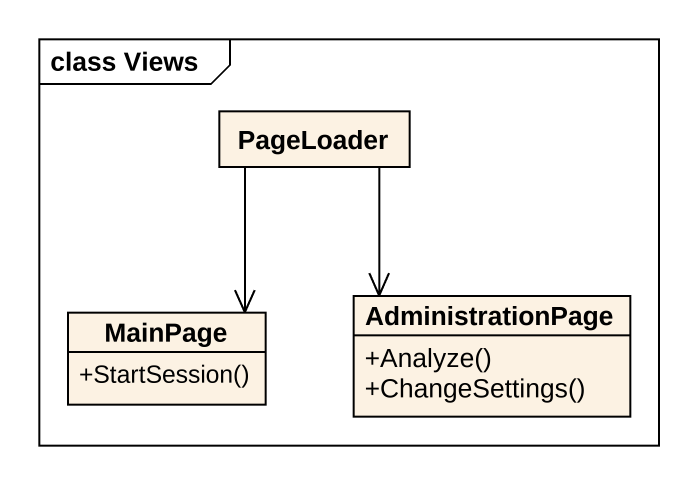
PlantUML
@startuml
mainframe class Views
hide circle
hide empty members
skinparam classAttributeIconSize 0
class PageLoader
class AdministrationPage {
  +Analyze()
  +ChangeSettings()
}
class MainPage {
  +StartSession()
}
PageLoader --> AdministrationPage
PageLoader --> MainPage
@enduml
